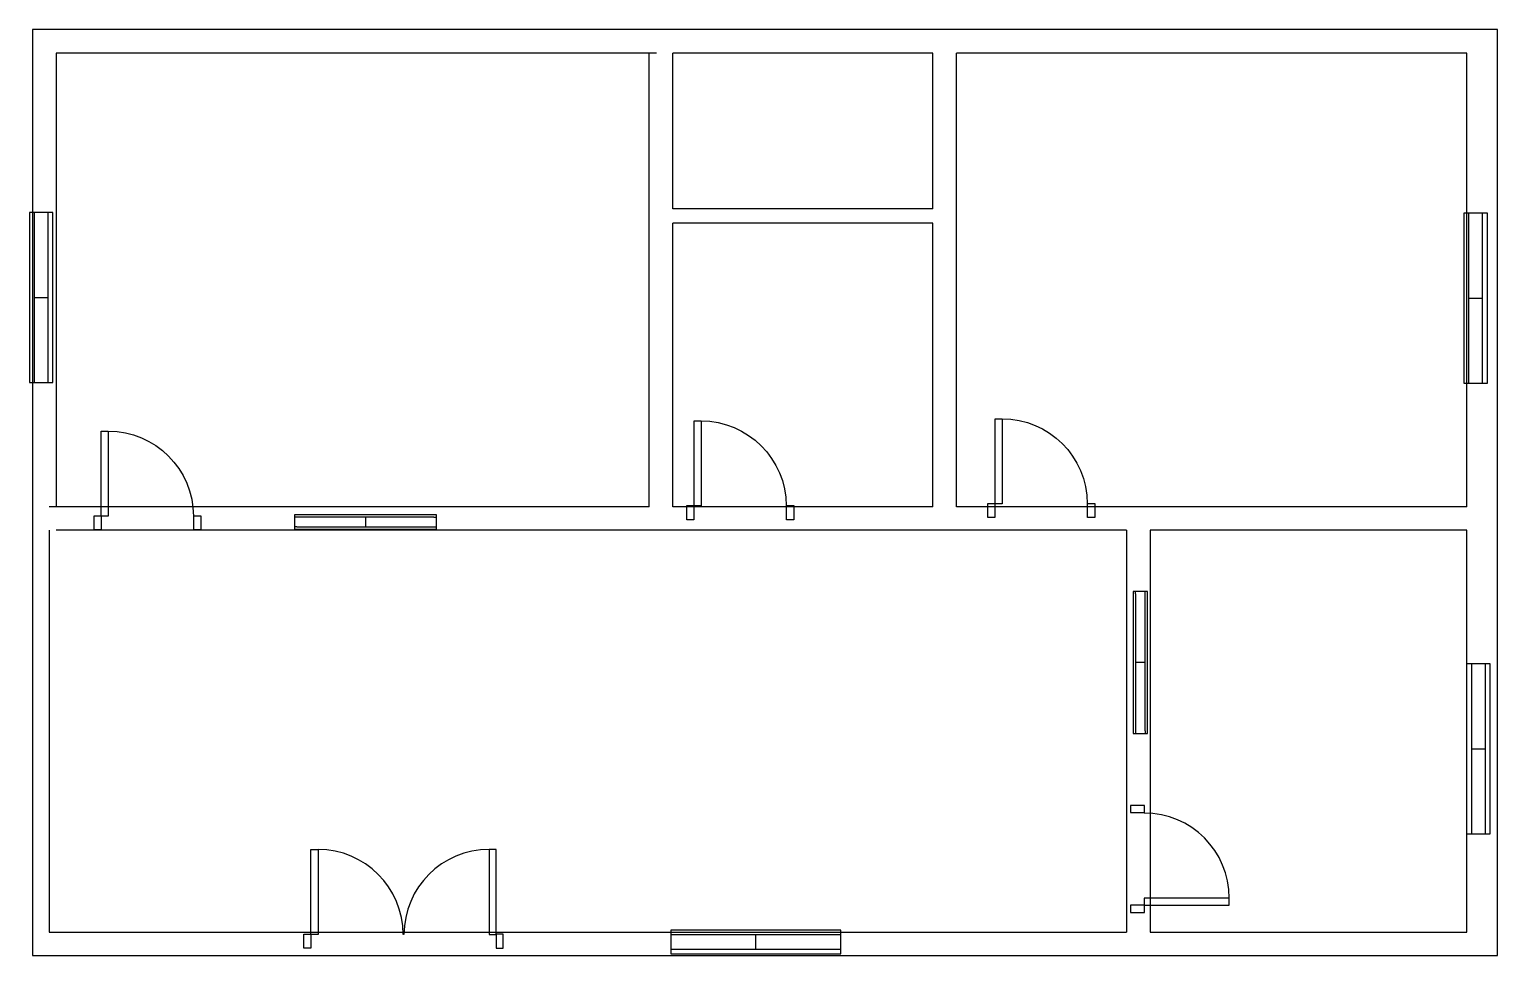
# Model space of a CAD drawing. Header units: inches. Extents: x -234 to 388, y -341 to 51.
import ezdxf

# ---------------------------------------------------------------- set-up
doc = ezdxf.new("R2010")
doc.units = ezdxf.units.IN
doc.header["$MEASUREMENT"] = 0
doc.layers.add('Doors', color=240, linetype='Continuous')
doc.layers.add('Windows', color=100, linetype='Continuous')

# ---------------------------------------------------------------- blocks, each defined once
blk = doc.blocks.new('Door2')
at = {"layer": 'Doors'}
for points in [[(-78.41, 5.84), (-81.41, 5.84), (-81.41, 41.84), (-78.41, 41.84)], [(-78.41, 5.84), (-81.41, 5.84), (-81.41, 41.84), (-78.41, 41.84)], [(-6.04, 5.84), (-3.04, 5.84), (-3.04, 41.84), (-6.04, 41.84)], [(-6.04, 5.84), (-3.04, 5.84), (-3.04, 41.84), (-6.04, 41.84)], [(-81.46, 0), (-84.46, 0), (-84.46, 6), (-81.46, 6)], [(-81.46, 0), (-84.46, 0), (-84.46, 6), (-81.46, 6)], [(-81.46, 0), (-84.46, 0), (-84.46, 6), (-81.46, 6)], [(-81.46, 0), (-84.46, 0), (-84.46, 6), (-81.46, 6)], [(-3, 0), (0, 0), (0, 6), (-3, 6)], [(-3, 0), (0, 0), (0, 6), (-3, 6)], [(-3, 0), (0, 0), (0, 6), (-3, 6)], [(-3, 0), (0, 0), (0, 6), (-3, 6)]]:
    blk.add_lwpolyline(points, close=True, dxfattribs=at)
for points in [[(-42.23, 6), (-42.41, 6)], [(-42.23, 6), (-42.41, 6)], [(-42.23, 6), (-42.04, 6)], [(-42.23, 6), (-42.04, 6)]]:
    blk.add_lwpolyline(points, dxfattribs=at)
for centre, start, end in [((-78.41, 5.84), 0, 90), ((-78.41, 5.84), 0, 90), ((-6.04, 5.84), 90, 180), ((-6.04, 5.84), 90, 180)]:
    blk.add_arc(centre, 36, start, end, dxfattribs=at)
blk = doc.blocks.new('Door1')
at = {"layer": 'Doors'}
for points in [[(-6.04, 5.84), (-3.04, 5.84), (-3.04, 41.84), (-6.04, 41.84)], [(-45.23, 0), (-42.23, 0), (-42.23, 6), (-45.23, 6)], [(-3, 0), (0, 0), (0, 6), (-3, 6)], [(-3, 0), (0, 0), (0, 6), (-3, 6)]]:
    blk.add_lwpolyline(points, close=True, dxfattribs=at)
blk.add_arc((-6.04, 5.84), 36, 90, 180, dxfattribs=at)
blk = doc.blocks.new('Window1')
at = {"layer": 'Windows'}
for p, q in [((-59, 5), (-60, 5)), ((-59, 1), (-60, 1)), ((0, 6), (-30, 6)), ((-30, 5), (-30, 1)), ((-1, 5), (0, 5)), ((-1, 1), (0, 1))]:
    blk.add_line(p, q, dxfattribs=at)
blk.add_lwpolyline([(-60, 0), (0, 0), (0, 6), (-60, 6)], close=True, dxfattribs=at)
for points in [[(-1, 5), (-59, 5)], [(-59, 1), (-1, 1)]]:
    blk.add_lwpolyline(points, dxfattribs=at)
blk = doc.blocks.new('Window2')
at = {"layer": 'Windows'}
for p, q in [((0, 10), (-72, 10)), ((-72, 10), (-72, 0)), ((0, 8), (-72, 8)), ((-36, 2), (-36, 8)), ((0, 0), (0, 10)), ((0, 0), (0, 8)), ((-72, 2), (0, 2)), ((-72, 0), (0, 0))]:
    blk.add_line(p, q, dxfattribs=at)

msp = doc.modelspace()

# ---------------------------------------------------------------- linework, layer by layer
for p, q in [((28.56, -132.6), (28.56, 41.4)), ((38.56, -24.6), (38.56, 41.4)), ((148.56, -24.6), (148.56, 41.4)), ((158.56, -150.6), (158.56, 41.4)), ((148.56, -24.6), (38.56, -24.6)), ((38.56, -132.6), (38.56, -30.6)), ((148.56, -30.6), (38.56, -30.6)), ((148.56, -150.6), (148.56, -30.6)), ((28.56, -150.6), (28.56, -132.6)), ((38.56, -150.6), (38.56, -132.6)), ((28.56, -150.6), (-225.44, -150.6)), ((148.56, -150.6), (38.56, -150.6)), ((230.56, -150.6), (158.56, -150.6)), ((374.56, -150.6), (230.56, -150.6)), ((41.56, -160.6), (-222.44, -160.6)), ((158.56, -160.6), (38.56, -160.6)), ((230.56, -160.6), (158.56, -160.6)), ((230.56, -160.6), (230.56, -330.6)), ((374.56, -160.6), (240.56, -160.6)), ((240.56, -160.6), (240.56, -330.6)), ((374.56, -330.6), (374.56, -160.6)), ((374.56, -330.6), (374.56, -330.6))]:
    msp.add_line(p, q)
msp.add_lwpolyline([(-232.44, -340.6), (387.56, -340.6), (387.56, 51.4), (-232.44, 51.4)], close=True)
for points in [[(31.56, 41.4), (-222.44, 41.4), (-222.44, -150.6)], [(148.56, 41.4), (38.56, 41.4)], [(374.56, -150.6), (374.56, 41.4), (158.56, 41.4)], [(-225.44, -160.6), (-225.44, -330.6), (230.56, -330.6)], [(240.56, -330.6), (374.56, -330.6), (374.56, -160.6)]]:
    msp.add_lwpolyline(points)

# ---------------------------------------------------------------- block references
at = {"layer": 'Windows', "rotation": 270}
for name, p in [('Window2', (-233.8, -98.07)), ('Window2', (373.2, -98.38)), ('Window1', (233.36, -246.52)), ('Window2', (374.43, -289.07)), ('Door1', (232.17, -322.3))]:
    msp.add_blockref(name, p, dxfattribs=at)
at = {"layer": 'Windows', "xscale": -1}
for p in [(44.43, -156.13), (171.81, -155.2), (-206.42, -160.46)]:
    msp.add_blockref('Door1', p, dxfattribs=at)
at = {"layer": 'Windows'}
for name, p in [('Window1', (-61.57, -160.06)), ('Door2', (-33.22, -337.49)), ('Window2', (109.62, -339.79))]:
    msp.add_blockref(name, p, dxfattribs=at)

doc.saveas('drawing.dxf')
